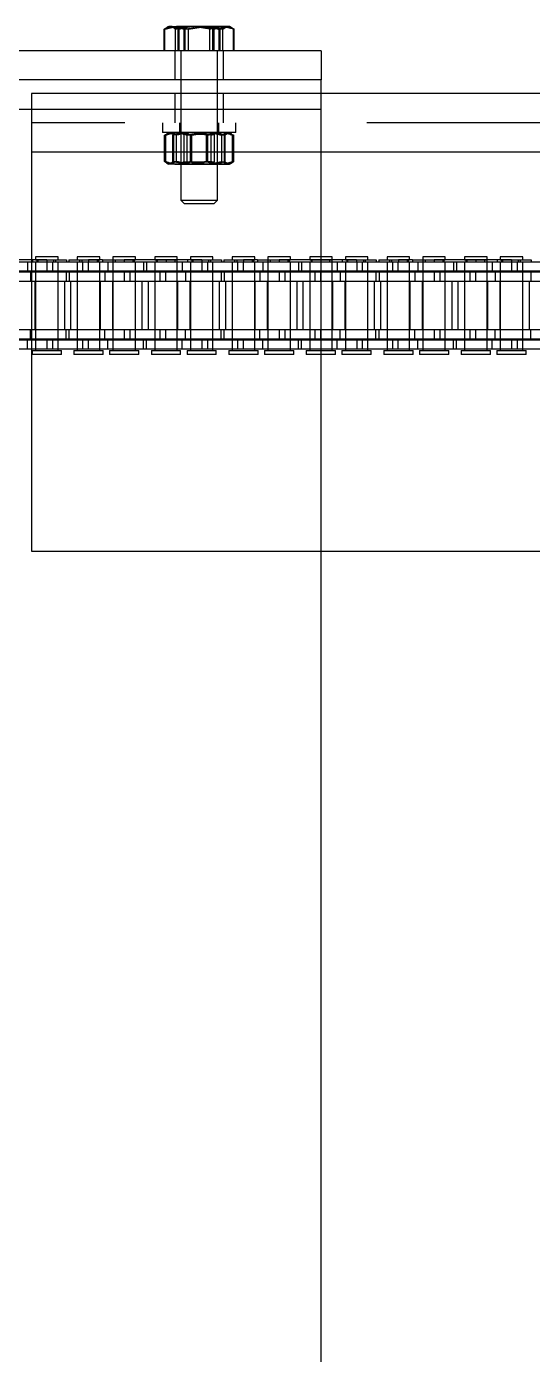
# Model space of a CAD drawing. Header units: metres. Extents: x 0 to 21025, y 0 to 14850.
# Drawn here: x 2879.8 to 2962.7, y 9129.4 to 9347.1 of the extents above; entities that cross this region are included whole.
import ezdxf

# ---------------------------------------------------------------- set-up
doc = ezdxf.new("R2010")
doc.units = ezdxf.units.M
doc.header["$LTSCALE"] = 25
doc.linetypes.add('HIDDEN2', pattern=[4.7625, 3.175, -1.5875])
doc.layers.add('SL4', color=4, linetype='Continuous')
doc.layers.add('ST1', color=7, linetype='HIDDEN2')

msp = doc.modelspace()

# ---------------------------------------------------------------- linework, layer by layer
at = {"layer": 'SL4'}
for p, q in [((2902.309, 9343.146), (2902.309, 9346.699)), ((2902.332, 9346.699), (2902.485, 9346.739)), ((2902.332, 9343.146), (2902.332, 9346.699)), ((2902.422, 9346.699), (2904.362, 9347.146)), ((2902.825, 9346.951), (2902.422, 9346.699)), ((2902.422, 9343.146), (2902.422, 9346.699)), ((2902.814, 9347.002), (2902.627, 9346.894)), ((2903.064, 9347.146), (2902.814, 9347.002)), ((2903.064, 9347.146), (2904.362, 9347.146)), ((2909.124, 9347.146), (2904.362, 9347.146)), ((2906.303, 9346.699), (2909.124, 9347.146)), ((2906.303, 9343.146), (2906.303, 9346.699)), ((2912.826, 9347.146), (2909.124, 9347.146)), ((2911.945, 9343.146), (2911.945, 9346.699)), ((2913.064, 9347.146), (2912.826, 9347.146)), ((2913.314, 9347.002), (2913.064, 9347.146)), ((2913.501, 9346.894), (2913.314, 9347.002)), ((2913.602, 9346.835), (2913.501, 9346.894)), ((2913.706, 9343.146), (2913.706, 9346.699)), ((2913.796, 9343.146), (2913.796, 9346.699)), ((2913.82, 9343.146), (2913.82, 9346.699)), ((2928.064, 9343.146), (2828.064, 9343.146)), ((2928.064, 9343.146), (2928.064, 9338.384)), ((2928.064, 9338.384), (2828.064, 9338.384)), ((2905.064, 9338.384), (2905.064, 9336.149)), ((2911.064, 9336.149), (2911.064, 9338.384)), ((2928.064, 9336.149), (2928.064, 9338.384)), ((4205.539, 9336.149), (2880.564, 9336.149)), ((2880.564, 9336.149), (2880.564, 9326.624)), ((2875.564, 9333.621), (2880.564, 9333.621)), ((2880.564, 9326.624), (4205.539, 9326.624)), ((2880.564, 9326.624), (2880.564, 9261.149)), ((2880.564, 9308.873), (2875.564, 9308.873)), ((2879.903, 9308.541), (2875.564, 9308.541)), ((2879.903, 9308.541), (2879.903, 9307.021)), ((2880.564, 9308.541), (2879.903, 9308.541)), ((2879.903, 9307.021), (2875.564, 9307.021)), ((2880.564, 9306.869), (2877.158, 9306.869)), ((2880.564, 9305.349), (2877.158, 9305.349)), ((2880.564, 9307.021), (2879.903, 9307.021)), ((2880.564, 9297.419), (2877.158, 9297.419)), ((2879.903, 9295.747), (2875.564, 9295.747)), ((2880.564, 9295.899), (2877.158, 9295.899)), ((2879.903, 9294.227), (2879.903, 9295.747)), ((2880.564, 9295.747), (2879.903, 9295.747)), ((2879.903, 9294.227), (2875.564, 9294.227)), ((2880.564, 9294.227), (2879.903, 9294.227)), ((2880.564, 9261.149), (4205.539, 9261.149)), ((2928.064, 9121.619), (2928.064, 9261.149))]:
    msp.add_line(p, q, dxfattribs=at)
for points, knots in [([(2904.362, 9347.146), (2904.408, 9347.146), (2905.064, 9347.139), (2905.706, 9346.911), (2906.303, 9346.699)], [0, 0, 0, 0, 0.0702006, 1, 1, 1, 1]), ([(2909.124, 9347.146), (2909.191, 9347.146), (2910.143, 9347.139), (2911.077, 9346.911), (2911.945, 9346.699)], [0, 0, 0, 0, 0.0702006, 1, 1, 1, 1]), ([(2911.945, 9346.699), (2912.168, 9346.882), (2912.459, 9347.12), (2912.757, 9347.141), (2912.826, 9347.146)], [0, 0, 0, 0, 0.7681507, 1, 1, 1, 1]), ([(2912.826, 9347.146), (2913.061, 9347.09), (2913.359, 9347.018), (2913.646, 9346.755), (2913.706, 9346.699)], [0, 0, 0, 0, 0.7889992, 1, 1, 1, 1])]:
    msp.add_open_spline(points, degree=3, knots=knots, dxfattribs=at)
at = {"layer": 'ST1'}
for p, q in [((2902.309, 9346.699), (2903.945, 9347.146)), ((2902.546, 9346.804), (2902.309, 9346.699)), ((2902.313, 9346.699), (2903.973, 9347.146)), ((2902.313, 9343.146), (2902.313, 9346.699)), ((2902.644, 9346.851), (2902.332, 9346.699)), ((2902.485, 9346.739), (2904.064, 9347.146)), ((2902.627, 9346.894), (2902.526, 9346.835)), ((2904.183, 9343.146), (2904.183, 9346.699)), ((2904.6, 9343.146), (2904.6, 9346.699)), ((2904.745, 9343.146), (2904.745, 9346.699)), ((2904.791, 9343.146), (2904.791, 9346.699)), ((2905.582, 9346.699), (2908.46, 9347.146)), ((2905.582, 9343.146), (2905.582, 9346.699)), ((2905.633, 9346.699), (2908.508, 9347.146)), ((2905.633, 9343.146), (2905.633, 9346.699)), ((2905.796, 9346.699), (2908.662, 9347.146)), ((2905.796, 9343.146), (2905.796, 9346.699)), ((2909.826, 9346.699), (2907.004, 9347.146)), ((2910.332, 9346.699), (2907.466, 9347.146)), ((2910.496, 9346.699), (2907.62, 9347.146)), ((2910.547, 9346.699), (2907.669, 9347.146)), ((2909.826, 9343.146), (2909.826, 9346.699)), ((2910.332, 9343.146), (2910.332, 9346.699)), ((2910.496, 9343.146), (2910.496, 9346.699)), ((2910.547, 9343.146), (2910.547, 9346.699)), ((2911.337, 9343.146), (2911.337, 9346.699)), ((2911.383, 9343.146), (2911.383, 9346.699)), ((2911.528, 9343.146), (2911.528, 9346.699)), ((2913.706, 9346.699), (2911.766, 9347.146)), ((2913.796, 9346.699), (2912.064, 9347.146)), ((2913.815, 9346.699), (2912.155, 9347.146)), ((2913.82, 9346.699), (2912.183, 9347.146)), ((2913.815, 9343.146), (2913.815, 9346.699)), ((2904.064, 9343.146), (2904.064, 9338.384)), ((2905.064, 9343.146), (2905.064, 9338.384)), ((2911.064, 9338.384), (2911.064, 9343.146)), ((2912.064, 9338.384), (2912.064, 9343.146)), ((2904.064, 9336.149), (2904.064, 9331.386)), ((2905.064, 9336.149), (2905.064, 9318.701)), ((2911.064, 9318.701), (2911.064, 9336.149)), ((2912.064, 9331.386), (2912.064, 9336.149)), ((2928.064, 9333.621), (2928.064, 9336.149)), ((2828.064, 9333.621), (2928.064, 9333.621)), ((2880.564, 9333.621), (2928.064, 9333.621)), ((2928.064, 9261.149), (2928.064, 9333.621)), ((4205.539, 9331.386), (2880.564, 9331.386)), ((2902.064, 9331.386), (2902.064, 9329.786)), ((2913.778, 9329.786), (2902.064, 9329.786)), ((2902.752, 9329.521), (2902.383, 9329.339)), ((2902.383, 9325.033), (2902.383, 9329.339)), ((2902.505, 9325.033), (2902.505, 9329.339)), ((2902.556, 9325.033), (2902.556, 9329.339)), ((2902.573, 9325.033), (2902.573, 9329.339)), ((2903.064, 9329.786), (2902.715, 9329.585)), ((2903.935, 9329.339), (2903.22, 9329.786)), ((2904.331, 9329.339), (2903.357, 9329.786)), ((2903.774, 9325.033), (2903.774, 9329.339)), ((2903.812, 9325.033), (2903.812, 9329.339)), ((2903.935, 9325.033), (2903.935, 9329.339)), ((2904.331, 9325.033), (2904.331, 9329.339)), ((2904.864, 9331.386), (2904.864, 9329.786)), ((2905.064, 9329.786), (2905.564, 9329.436)), ((2909.971, 9329.436), (2905.564, 9329.436)), ((2905.564, 9329.436), (2905.564, 9324.962)), ((2906.117, 9329.339), (2908.957, 9329.786)), ((2906.117, 9325.033), (2906.117, 9329.339)), ((2909.266, 9329.339), (2906.52, 9329.786)), ((2909.321, 9329.339), (2906.566, 9329.786)), ((2906.633, 9329.339), (2909.413, 9329.786)), ((2906.633, 9325.033), (2906.633, 9329.339)), ((2909.495, 9329.339), (2906.715, 9329.786)), ((2906.808, 9329.339), (2909.562, 9329.786)), ((2906.808, 9325.033), (2906.808, 9329.339)), ((2906.863, 9329.339), (2909.608, 9329.786)), ((2906.863, 9325.033), (2906.863, 9329.339)), ((2910.012, 9329.339), (2907.171, 9329.786)), ((2909.266, 9325.033), (2909.266, 9329.339)), ((2909.321, 9325.033), (2909.321, 9329.339)), ((2909.495, 9325.033), (2909.495, 9329.339)), ((2909.971, 9329.436), (2910.564, 9329.436)), ((2910.012, 9325.033), (2910.012, 9329.339)), ((2910.564, 9324.962), (2910.564, 9329.436)), ((2911.264, 9329.786), (2911.264, 9331.386)), ((2911.797, 9329.339), (2912.771, 9329.786)), ((2911.797, 9325.033), (2911.797, 9329.339)), ((2912.193, 9329.339), (2912.908, 9329.786)), ((2912.193, 9325.033), (2912.193, 9329.339)), ((2912.316, 9325.033), (2912.316, 9329.339)), ((2912.354, 9325.033), (2912.354, 9329.339)), ((2913.413, 9329.585), (2913.064, 9329.786)), ((2913.376, 9329.521), (2913.745, 9329.339)), ((2913.555, 9325.033), (2913.555, 9329.339)), ((2913.573, 9325.033), (2913.573, 9329.339)), ((2913.624, 9325.033), (2913.624, 9329.339)), ((2913.745, 9325.033), (2913.745, 9329.339)), ((2914.064, 9329.786), (2913.778, 9329.786)), ((2914.064, 9329.786), (2914.064, 9331.386)), ((2880.564, 9326.624), (4205.539, 9326.624)), ((2903.935, 9325.033), (2903.22, 9324.586)), ((2904.331, 9325.033), (2903.357, 9324.586)), ((2905.564, 9324.962), (2905.064, 9324.611)), ((2905.564, 9324.962), (2910.564, 9324.962)), ((2906.117, 9325.033), (2908.957, 9324.586)), ((2909.266, 9325.033), (2906.52, 9324.586)), ((2909.321, 9325.033), (2906.566, 9324.586)), ((2906.633, 9325.033), (2909.413, 9324.586)), ((2909.495, 9325.033), (2906.715, 9324.586)), ((2906.808, 9325.033), (2909.562, 9324.586)), ((2906.863, 9325.033), (2909.608, 9324.586)), ((2910.012, 9325.033), (2907.171, 9324.586)), ((2911.797, 9325.033), (2912.771, 9324.586)), ((2912.193, 9325.033), (2912.908, 9324.586)), ((2902.715, 9324.788), (2903.064, 9324.586)), ((2903.357, 9324.586), (2903.064, 9324.586)), ((2907.171, 9324.586), (2903.357, 9324.586)), ((2905.064, 9324.611), (2910.353, 9324.611)), ((2905.064, 9324.611), (2905.064, 9324.586)), ((2911.878, 9324.586), (2907.171, 9324.586)), ((2910.353, 9324.611), (2911.064, 9324.611)), ((2911.064, 9324.586), (2911.064, 9324.611)), ((2911.878, 9324.586), (2913.064, 9324.586)), ((2913.064, 9324.586), (2913.413, 9324.788)), ((2905.064, 9318.701), (2911.064, 9318.701)), ((2905.064, 9318.701), (2905.619, 9318.146)), ((2910.51, 9318.146), (2911.064, 9318.701)), ((2905.619, 9318.146), (2910.51, 9318.146)), ((2879.903, 9308.541), (2879.903, 9307.021)), ((2883.078, 9308.873), (2880.564, 9308.873)), ((2888.998, 9308.541), (2880.564, 9308.541)), ((2880.782, 9308.541), (2880.782, 9308.873)), ((2884.923, 9309.384), (2881.233, 9309.384)), ((2881.233, 9309.384), (2881.233, 9308.91)), ((2881.233, 9308.91), (2884.923, 9308.91)), ((2881.233, 9308.541), (2881.233, 9307.021)), ((2881.233, 9308.541), (2881.233, 9294.042)), ((2881.459, 9308.873), (2881.459, 9308.541)), ((2881.602, 9308.91), (2881.602, 9308.541)), ((2883.078, 9308.873), (2883.078, 9308.541)), ((2883.078, 9308.873), (2886.309, 9308.873)), ((2883.15, 9307.021), (2883.15, 9308.541)), ((2884.01, 9308.541), (2884.01, 9307.021)), ((2884.185, 9308.873), (2884.185, 9308.541)), ((2884.554, 9308.541), (2884.554, 9308.91)), ((2884.923, 9308.91), (2884.923, 9309.384)), ((2884.923, 9307.021), (2884.923, 9308.541)), ((2884.923, 9294.042), (2884.923, 9308.541)), ((2886.309, 9308.873), (2886.309, 9308.541)), ((2886.7, 9308.873), (2886.7, 9308.541)), ((2886.7, 9308.873), (2889.93, 9308.873)), ((2891.775, 9309.384), (2888.085, 9309.384)), ((2888.085, 9309.384), (2888.085, 9308.91)), ((2888.085, 9308.91), (2891.775, 9308.91)), ((2888.085, 9308.541), (2888.085, 9307.021)), ((2888.085, 9308.541), (2888.085, 9294.042)), ((2888.454, 9308.91), (2888.454, 9308.541)), ((2888.823, 9308.873), (2888.823, 9308.541)), ((2889.858, 9308.541), (2888.998, 9308.541)), ((2888.998, 9307.021), (2888.998, 9308.541)), ((2898.953, 9308.541), (2889.858, 9308.541)), ((2889.858, 9308.541), (2889.858, 9307.021)), ((2889.93, 9308.873), (2889.93, 9308.541)), ((2892.226, 9308.873), (2889.93, 9308.873)), ((2891.406, 9308.541), (2891.406, 9308.91)), ((2891.549, 9308.873), (2891.549, 9308.541)), ((2891.775, 9308.91), (2891.775, 9309.384)), ((2891.775, 9307.021), (2891.775, 9308.541)), ((2891.775, 9294.042), (2891.775, 9308.541)), ((2892.226, 9308.873), (2895.778, 9308.873)), ((2892.226, 9308.873), (2892.226, 9308.541)), ((2893.105, 9308.541), (2893.105, 9307.021)), ((2897.623, 9309.384), (2893.933, 9309.384)), ((2893.933, 9309.384), (2893.933, 9308.91)), ((2893.933, 9308.91), (2897.623, 9308.91)), ((2893.933, 9308.873), (2893.933, 9307.021)), ((2893.933, 9308.541), (2893.933, 9294.042)), ((2894.302, 9308.91), (2894.302, 9308.541)), ((2895.778, 9308.873), (2895.778, 9308.541)), ((2908.478, 9308.873), (2895.778, 9308.873)), ((2897.254, 9308.541), (2897.254, 9308.91)), ((2897.397, 9308.873), (2897.397, 9308.541)), ((2897.623, 9308.91), (2897.623, 9309.384)), ((2897.623, 9307.021), (2897.623, 9308.541)), ((2897.623, 9294.042), (2897.623, 9308.541)), ((2898.953, 9308.541), (2898.953, 9307.021)), ((2905.303, 9308.541), (2898.953, 9308.541)), ((2899.455, 9308.541), (2899.455, 9307.021)), ((2904.475, 9309.384), (2900.785, 9309.384)), ((2900.785, 9309.384), (2900.785, 9308.91)), ((2900.785, 9308.91), (2904.475, 9308.91)), ((2900.785, 9308.541), (2900.785, 9307.021)), ((2900.785, 9308.541), (2900.785, 9294.042)), ((2901.011, 9308.873), (2901.011, 9308.541)), ((2901.154, 9308.91), (2901.154, 9308.541)), ((2902.63, 9308.873), (2902.63, 9308.541)), ((2904.106, 9308.541), (2904.106, 9308.91)), ((2904.475, 9308.91), (2904.475, 9309.384)), ((2904.475, 9307.021), (2904.475, 9308.873)), ((2904.475, 9294.042), (2904.475, 9308.541)), ((2905.303, 9308.541), (2905.303, 9307.021)), ((2914.398, 9308.541), (2905.303, 9308.541)), ((2906.182, 9308.541), (2906.182, 9308.873)), ((2910.323, 9309.384), (2906.633, 9309.384)), ((2906.633, 9309.384), (2906.633, 9308.91)), ((2906.633, 9308.91), (2910.323, 9308.91)), ((2906.633, 9308.541), (2906.633, 9307.021)), ((2906.633, 9308.541), (2906.633, 9294.042)), ((2906.859, 9308.873), (2906.859, 9308.541)), ((2907.002, 9308.91), (2907.002, 9308.541)), ((2908.478, 9308.873), (2908.478, 9308.541)), ((2908.478, 9308.873), (2911.709, 9308.873)), ((2908.55, 9307.021), (2908.55, 9308.541)), ((2909.41, 9308.541), (2909.41, 9307.021)), ((2909.585, 9308.873), (2909.585, 9308.541)), ((2909.954, 9308.541), (2909.954, 9308.91)), ((2910.323, 9308.91), (2910.323, 9309.384)), ((2910.323, 9307.021), (2910.323, 9308.541)), ((2910.323, 9294.042), (2910.323, 9308.541)), ((2911.709, 9308.873), (2911.709, 9308.541)), ((2912.1, 9308.873), (2912.1, 9308.541)), ((2912.1, 9308.873), (2915.33, 9308.873)), ((2917.175, 9309.384), (2913.485, 9309.384)), ((2913.485, 9309.384), (2913.485, 9308.91)), ((2913.485, 9308.91), (2917.175, 9308.91)), ((2913.485, 9308.541), (2913.485, 9307.021)), ((2913.485, 9308.541), (2913.485, 9294.042)), ((2913.854, 9308.91), (2913.854, 9308.541)), ((2914.223, 9308.873), (2914.223, 9308.541)), ((2915.258, 9308.541), (2914.398, 9308.541)), ((2914.398, 9307.021), (2914.398, 9308.541)), ((2924.353, 9308.541), (2915.258, 9308.541)), ((2915.258, 9308.541), (2915.258, 9307.021)), ((2915.33, 9308.873), (2915.33, 9308.541)), ((2917.626, 9308.873), (2915.33, 9308.873)), ((2916.806, 9308.541), (2916.806, 9308.91)), ((2916.949, 9308.873), (2916.949, 9308.541)), ((2917.175, 9308.91), (2917.175, 9309.384)), ((2917.175, 9307.021), (2917.175, 9308.541)), ((2917.175, 9294.042), (2917.175, 9308.541)), ((2917.626, 9308.873), (2921.178, 9308.873)), ((2917.626, 9308.873), (2917.626, 9308.541)), ((2918.505, 9308.541), (2918.505, 9307.021)), ((2923.023, 9309.384), (2919.333, 9309.384)), ((2919.333, 9309.384), (2919.333, 9308.91)), ((2919.333, 9308.91), (2923.023, 9308.91)), ((2919.333, 9308.873), (2919.333, 9307.021)), ((2919.333, 9308.541), (2919.333, 9294.042)), ((2919.702, 9308.91), (2919.702, 9308.541)), ((2921.178, 9308.873), (2921.178, 9308.541)), ((2933.878, 9308.873), (2921.178, 9308.873)), ((2922.654, 9308.541), (2922.654, 9308.91)), ((2922.797, 9308.873), (2922.797, 9308.541)), ((2923.023, 9308.91), (2923.023, 9309.384)), ((2923.023, 9307.021), (2923.023, 9308.541)), ((2923.023, 9294.042), (2923.023, 9308.541)), ((2924.353, 9308.541), (2924.353, 9307.021)), ((2930.703, 9308.541), (2924.353, 9308.541)), ((2924.855, 9308.541), (2924.855, 9307.021)), ((2929.875, 9309.384), (2926.185, 9309.384)), ((2926.185, 9309.384), (2926.185, 9308.91)), ((2926.185, 9308.91), (2929.875, 9308.91)), ((2926.185, 9308.541), (2926.185, 9307.021)), ((2926.185, 9308.541), (2926.185, 9294.042)), ((2926.411, 9308.873), (2926.411, 9308.541)), ((2926.554, 9308.91), (2926.554, 9308.541)), ((2928.03, 9308.873), (2928.03, 9308.541)), ((2929.506, 9308.541), (2929.506, 9308.91)), ((2929.875, 9308.91), (2929.875, 9309.384)), ((2929.875, 9307.021), (2929.875, 9308.873)), ((2929.875, 9294.042), (2929.875, 9308.541)), ((2930.703, 9308.541), (2930.703, 9307.021)), ((2939.798, 9308.541), (2930.703, 9308.541)), ((2931.582, 9308.541), (2931.582, 9308.873)), ((2935.723, 9309.384), (2932.033, 9309.384)), ((2932.033, 9309.384), (2932.033, 9308.91)), ((2932.033, 9308.91), (2935.723, 9308.91)), ((2932.033, 9308.541), (2932.033, 9307.021)), ((2932.033, 9308.541), (2932.033, 9294.042)), ((2932.259, 9308.873), (2932.259, 9308.541)), ((2932.402, 9308.91), (2932.402, 9308.541)), ((2933.878, 9308.873), (2933.878, 9308.541)), ((2933.878, 9308.873), (2937.109, 9308.873)), ((2933.95, 9307.021), (2933.95, 9308.541)), ((2934.81, 9308.541), (2934.81, 9307.021)), ((2934.985, 9308.873), (2934.985, 9308.541)), ((2935.354, 9308.541), (2935.354, 9308.91)), ((2935.723, 9308.91), (2935.723, 9309.384)), ((2935.723, 9307.021), (2935.723, 9308.541)), ((2935.723, 9294.042), (2935.723, 9308.541)), ((2937.109, 9308.873), (2937.109, 9308.541)), ((2937.5, 9308.873), (2937.5, 9308.541)), ((2937.5, 9308.873), (2940.73, 9308.873)), ((2942.575, 9309.384), (2938.885, 9309.384)), ((2938.885, 9309.384), (2938.885, 9308.91)), ((2938.885, 9308.91), (2942.575, 9308.91)), ((2938.885, 9308.541), (2938.885, 9307.021)), ((2938.885, 9308.541), (2938.885, 9294.042)), ((2939.254, 9308.91), (2939.254, 9308.541)), ((2939.623, 9308.873), (2939.623, 9308.541)), ((2940.658, 9308.541), (2939.798, 9308.541)), ((2939.798, 9307.021), (2939.798, 9308.541)), ((2949.753, 9308.541), (2940.658, 9308.541)), ((2940.658, 9308.541), (2940.658, 9307.021)), ((2940.73, 9308.873), (2940.73, 9308.541)), ((2943.026, 9308.873), (2940.73, 9308.873)), ((2942.206, 9308.541), (2942.206, 9308.91)), ((2942.349, 9308.873), (2942.349, 9308.541)), ((2942.575, 9308.91), (2942.575, 9309.384)), ((2942.575, 9307.021), (2942.575, 9308.541)), ((2942.575, 9294.042), (2942.575, 9308.541)), ((2943.026, 9308.873), (2946.578, 9308.873)), ((2943.026, 9308.873), (2943.026, 9308.541)), ((2943.905, 9308.541), (2943.905, 9307.021)), ((2948.423, 9309.384), (2944.733, 9309.384)), ((2944.733, 9309.384), (2944.733, 9308.91)), ((2944.733, 9308.91), (2948.423, 9308.91)), ((2944.733, 9308.873), (2944.733, 9307.021)), ((2944.733, 9308.541), (2944.733, 9294.042)), ((2945.102, 9308.91), (2945.102, 9308.541)), ((2946.578, 9308.873), (2946.578, 9308.541)), ((2959.278, 9308.873), (2946.578, 9308.873)), ((2948.054, 9308.541), (2948.054, 9308.91)), ((2948.197, 9308.873), (2948.197, 9308.541)), ((2948.423, 9308.91), (2948.423, 9309.384)), ((2948.423, 9307.021), (2948.423, 9308.541)), ((2948.423, 9294.042), (2948.423, 9308.541)), ((2949.753, 9308.541), (2949.753, 9307.021)), ((2956.103, 9308.541), (2949.753, 9308.541)), ((2950.255, 9308.541), (2950.255, 9307.021)), ((2955.275, 9309.384), (2951.585, 9309.384)), ((2951.585, 9309.384), (2951.585, 9308.91)), ((2951.585, 9308.91), (2955.275, 9308.91)), ((2951.585, 9308.541), (2951.585, 9307.021)), ((2951.585, 9308.541), (2951.585, 9294.042)), ((2951.811, 9308.873), (2951.811, 9308.541)), ((2951.954, 9308.91), (2951.954, 9308.541)), ((2953.43, 9308.873), (2953.43, 9308.541)), ((2954.906, 9308.541), (2954.906, 9308.91)), ((2955.275, 9308.91), (2955.275, 9309.384)), ((2955.275, 9307.021), (2955.275, 9308.873)), ((2955.275, 9294.042), (2955.275, 9308.541)), ((2956.103, 9308.541), (2956.103, 9307.021)), ((2965.198, 9308.541), (2956.103, 9308.541)), ((2956.982, 9308.541), (2956.982, 9308.873)), ((2961.123, 9309.384), (2957.433, 9309.384)), ((2957.433, 9309.384), (2957.433, 9308.91)), ((2957.433, 9308.91), (2961.123, 9308.91)), ((2957.433, 9308.541), (2957.433, 9307.021)), ((2957.433, 9308.541), (2957.433, 9294.042)), ((2957.659, 9308.873), (2957.659, 9308.541)), ((2957.802, 9308.91), (2957.802, 9308.541)), ((2959.278, 9308.873), (2959.278, 9308.541)), ((2959.278, 9308.873), (2962.509, 9308.873)), ((2959.35, 9307.021), (2959.35, 9308.541)), ((2960.21, 9308.541), (2960.21, 9307.021)), ((2960.385, 9308.873), (2960.385, 9308.541)), ((2960.754, 9308.541), (2960.754, 9308.91)), ((2961.123, 9308.91), (2961.123, 9309.384)), ((2961.123, 9307.021), (2961.123, 9308.541)), ((2961.123, 9294.042), (2961.123, 9308.541)), ((2962.509, 9308.873), (2962.509, 9308.541)), ((2880.405, 9306.869), (2880.405, 9305.349)), ((2888.998, 9307.021), (2880.564, 9307.021)), ((2886.253, 9306.869), (2880.564, 9306.869)), ((2886.253, 9305.349), (2880.564, 9305.349)), ((2881.19, 9297.419), (2881.19, 9305.349)), ((2881.233, 9306.869), (2881.233, 9305.349)), ((2881.233, 9305.349), (2881.233, 9297.419)), ((2884.923, 9305.349), (2884.923, 9306.869)), ((2884.923, 9297.419), (2884.923, 9305.349)), ((2885.97, 9305.349), (2885.97, 9297.419)), ((2886.253, 9306.869), (2886.253, 9305.349)), ((2892.603, 9306.869), (2886.253, 9306.869)), ((2892.603, 9305.349), (2886.253, 9305.349)), ((2886.755, 9306.869), (2886.755, 9305.349)), ((2887.038, 9297.419), (2887.038, 9305.349)), ((2888.085, 9306.869), (2888.085, 9305.349)), ((2888.085, 9305.349), (2888.085, 9297.419)), ((2889.858, 9307.021), (2888.998, 9307.021)), ((2898.953, 9307.021), (2889.858, 9307.021)), ((2891.775, 9305.349), (2891.775, 9306.869)), ((2891.775, 9297.419), (2891.775, 9305.349)), ((2891.818, 9305.349), (2891.818, 9297.419)), ((2892.603, 9306.869), (2892.603, 9305.349)), ((2901.698, 9306.869), (2892.603, 9306.869)), ((2901.698, 9305.349), (2892.603, 9305.349)), ((2893.89, 9297.419), (2893.89, 9305.349)), ((2893.933, 9306.869), (2893.933, 9305.349)), ((2893.933, 9305.349), (2893.933, 9297.419)), ((2895.85, 9305.349), (2895.85, 9306.869)), ((2896.71, 9306.869), (2896.71, 9305.349)), ((2897.623, 9305.349), (2897.623, 9306.869)), ((2897.623, 9297.419), (2897.623, 9305.349)), ((2898.67, 9305.349), (2898.67, 9297.419)), ((2905.303, 9307.021), (2898.953, 9307.021)), ((2899.738, 9297.419), (2899.738, 9305.349)), ((2900.785, 9306.869), (2900.785, 9305.349)), ((2900.785, 9305.349), (2900.785, 9297.419)), ((2902.558, 9306.869), (2901.698, 9306.869)), ((2901.698, 9305.349), (2901.698, 9306.869)), ((2902.558, 9305.349), (2901.698, 9305.349)), ((2911.653, 9306.869), (2902.558, 9306.869)), ((2902.558, 9306.869), (2902.558, 9305.349)), ((2911.653, 9305.349), (2902.558, 9305.349)), ((2904.475, 9305.349), (2904.475, 9306.869)), ((2904.475, 9297.419), (2904.475, 9305.349)), ((2904.518, 9305.349), (2904.518, 9297.419)), ((2914.398, 9307.021), (2905.303, 9307.021)), ((2905.805, 9306.869), (2905.805, 9305.349)), ((2906.59, 9297.419), (2906.59, 9305.349)), ((2906.633, 9306.869), (2906.633, 9305.349)), ((2906.633, 9305.349), (2906.633, 9297.419)), ((2910.323, 9305.349), (2910.323, 9306.869)), ((2910.323, 9297.419), (2910.323, 9305.349)), ((2911.37, 9305.349), (2911.37, 9297.419)), ((2911.653, 9306.869), (2911.653, 9305.349)), ((2918.003, 9306.869), (2911.653, 9306.869)), ((2918.003, 9305.349), (2911.653, 9305.349)), ((2912.155, 9306.869), (2912.155, 9305.349)), ((2912.438, 9297.419), (2912.438, 9305.349)), ((2913.485, 9306.869), (2913.485, 9305.349)), ((2913.485, 9305.349), (2913.485, 9297.419)), ((2915.258, 9307.021), (2914.398, 9307.021)), ((2924.353, 9307.021), (2915.258, 9307.021)), ((2917.175, 9305.349), (2917.175, 9306.869)), ((2917.175, 9297.419), (2917.175, 9305.349)), ((2917.218, 9305.349), (2917.218, 9297.419)), ((2918.003, 9306.869), (2918.003, 9305.349)), ((2927.098, 9306.869), (2918.003, 9306.869)), ((2927.098, 9305.349), (2918.003, 9305.349)), ((2919.29, 9297.419), (2919.29, 9305.349)), ((2919.333, 9306.869), (2919.333, 9305.349)), ((2919.333, 9305.349), (2919.333, 9297.419)), ((2921.25, 9305.349), (2921.25, 9306.869)), ((2922.11, 9306.869), (2922.11, 9305.349)), ((2923.023, 9305.349), (2923.023, 9306.869)), ((2923.023, 9297.419), (2923.023, 9305.349)), ((2924.07, 9305.349), (2924.07, 9297.419)), ((2930.703, 9307.021), (2924.353, 9307.021)), ((2925.138, 9297.419), (2925.138, 9305.349)), ((2926.185, 9306.869), (2926.185, 9305.349)), ((2926.185, 9305.349), (2926.185, 9297.419)), ((2927.958, 9306.869), (2927.098, 9306.869)), ((2927.098, 9305.349), (2927.098, 9306.869)), ((2927.958, 9305.349), (2927.098, 9305.349)), ((2937.053, 9306.869), (2927.958, 9306.869)), ((2927.958, 9306.869), (2927.958, 9305.349)), ((2937.053, 9305.349), (2927.958, 9305.349)), ((2929.875, 9305.349), (2929.875, 9306.869)), ((2929.875, 9297.419), (2929.875, 9305.349)), ((2929.918, 9305.349), (2929.918, 9297.419)), ((2939.798, 9307.021), (2930.703, 9307.021)), ((2931.205, 9306.869), (2931.205, 9305.349)), ((2931.99, 9297.419), (2931.99, 9305.349)), ((2932.033, 9306.869), (2932.033, 9305.349)), ((2932.033, 9305.349), (2932.033, 9297.419)), ((2935.723, 9305.349), (2935.723, 9306.869)), ((2935.723, 9297.419), (2935.723, 9305.349)), ((2936.77, 9305.349), (2936.77, 9297.419)), ((2937.053, 9306.869), (2937.053, 9305.349)), ((2943.403, 9306.869), (2937.053, 9306.869)), ((2943.403, 9305.349), (2937.053, 9305.349)), ((2937.555, 9306.869), (2937.555, 9305.349)), ((2937.838, 9297.419), (2937.838, 9305.349)), ((2938.885, 9306.869), (2938.885, 9305.349)), ((2938.885, 9305.349), (2938.885, 9297.419)), ((2940.658, 9307.021), (2939.798, 9307.021)), ((2949.753, 9307.021), (2940.658, 9307.021)), ((2942.575, 9305.349), (2942.575, 9306.869)), ((2942.575, 9297.419), (2942.575, 9305.349)), ((2942.618, 9305.349), (2942.618, 9297.419)), ((2943.403, 9306.869), (2943.403, 9305.349)), ((2952.498, 9306.869), (2943.403, 9306.869)), ((2952.498, 9305.349), (2943.403, 9305.349)), ((2944.69, 9297.419), (2944.69, 9305.349)), ((2944.733, 9306.869), (2944.733, 9305.349)), ((2944.733, 9305.349), (2944.733, 9297.419)), ((2946.65, 9305.349), (2946.65, 9306.869)), ((2947.51, 9306.869), (2947.51, 9305.349)), ((2948.423, 9305.349), (2948.423, 9306.869)), ((2948.423, 9297.419), (2948.423, 9305.349)), ((2949.47, 9305.349), (2949.47, 9297.419)), ((2956.103, 9307.021), (2949.753, 9307.021)), ((2950.538, 9297.419), (2950.538, 9305.349)), ((2951.585, 9306.869), (2951.585, 9305.349)), ((2951.585, 9305.349), (2951.585, 9297.419)), ((2953.358, 9306.869), (2952.498, 9306.869)), ((2952.498, 9305.349), (2952.498, 9306.869)), ((2953.358, 9305.349), (2952.498, 9305.349)), ((2962.453, 9306.869), (2953.358, 9306.869)), ((2953.358, 9306.869), (2953.358, 9305.349)), ((2962.453, 9305.349), (2953.358, 9305.349)), ((2955.275, 9305.349), (2955.275, 9306.869)), ((2955.275, 9297.419), (2955.275, 9305.349)), ((2955.318, 9305.349), (2955.318, 9297.419)), ((2965.198, 9307.021), (2956.103, 9307.021)), ((2956.605, 9306.869), (2956.605, 9305.349)), ((2957.39, 9297.419), (2957.39, 9305.349)), ((2957.433, 9306.869), (2957.433, 9305.349)), ((2957.433, 9305.349), (2957.433, 9297.419)), ((2961.123, 9305.349), (2961.123, 9306.869)), ((2961.123, 9297.419), (2961.123, 9305.349)), ((2962.17, 9305.349), (2962.17, 9297.419)), ((2962.453, 9306.869), (2962.453, 9305.349)), ((2968.803, 9306.869), (2962.453, 9306.869)), ((2968.803, 9305.349), (2962.453, 9305.349)), ((2880.405, 9295.899), (2880.405, 9297.419)), ((2886.253, 9297.419), (2880.564, 9297.419)), ((2881.233, 9297.419), (2881.233, 9295.899)), ((2884.923, 9295.899), (2884.923, 9297.419)), ((2886.253, 9295.899), (2886.253, 9297.419)), ((2892.603, 9297.419), (2886.253, 9297.419)), ((2886.755, 9295.899), (2886.755, 9297.419)), ((2888.085, 9297.419), (2888.085, 9295.899)), ((2891.775, 9295.899), (2891.775, 9297.419)), ((2892.603, 9295.899), (2892.603, 9297.419)), ((2901.698, 9297.419), (2892.603, 9297.419)), ((2893.933, 9297.419), (2893.933, 9295.899)), ((2895.85, 9295.899), (2895.85, 9297.419)), ((2896.71, 9297.419), (2896.71, 9295.899)), ((2897.623, 9295.899), (2897.623, 9297.419)), ((2900.785, 9297.419), (2900.785, 9295.899)), ((2902.558, 9297.419), (2901.698, 9297.419)), ((2901.698, 9295.899), (2901.698, 9297.419)), ((2911.653, 9297.419), (2902.558, 9297.419)), ((2902.558, 9297.419), (2902.558, 9295.899)), ((2904.475, 9295.899), (2904.475, 9297.419)), ((2905.805, 9295.899), (2905.805, 9297.419)), ((2906.633, 9297.419), (2906.633, 9295.899)), ((2910.323, 9295.899), (2910.323, 9297.419)), ((2911.653, 9295.899), (2911.653, 9297.419)), ((2918.003, 9297.419), (2911.653, 9297.419)), ((2912.155, 9295.899), (2912.155, 9297.419)), ((2913.485, 9297.419), (2913.485, 9295.899)), ((2917.175, 9295.899), (2917.175, 9297.419)), ((2918.003, 9295.899), (2918.003, 9297.419)), ((2927.098, 9297.419), (2918.003, 9297.419)), ((2919.333, 9297.419), (2919.333, 9295.899)), ((2921.25, 9295.899), (2921.25, 9297.419)), ((2922.11, 9297.419), (2922.11, 9295.899)), ((2923.023, 9295.899), (2923.023, 9297.419)), ((2926.185, 9297.419), (2926.185, 9295.899)), ((2927.958, 9297.419), (2927.098, 9297.419)), ((2927.098, 9295.899), (2927.098, 9297.419)), ((2937.053, 9297.419), (2927.958, 9297.419)), ((2927.958, 9297.419), (2927.958, 9295.899)), ((2929.875, 9295.899), (2929.875, 9297.419)), ((2931.205, 9295.899), (2931.205, 9297.419)), ((2932.033, 9297.419), (2932.033, 9295.899)), ((2935.723, 9295.899), (2935.723, 9297.419)), ((2937.053, 9295.899), (2937.053, 9297.419)), ((2943.403, 9297.419), (2937.053, 9297.419)), ((2937.555, 9295.899), (2937.555, 9297.419)), ((2938.885, 9297.419), (2938.885, 9295.899)), ((2942.575, 9295.899), (2942.575, 9297.419)), ((2943.403, 9295.899), (2943.403, 9297.419)), ((2952.498, 9297.419), (2943.403, 9297.419)), ((2944.733, 9297.419), (2944.733, 9295.899)), ((2946.65, 9295.899), (2946.65, 9297.419)), ((2947.51, 9297.419), (2947.51, 9295.899)), ((2948.423, 9295.899), (2948.423, 9297.419)), ((2951.585, 9297.419), (2951.585, 9295.899)), ((2953.358, 9297.419), (2952.498, 9297.419)), ((2952.498, 9295.899), (2952.498, 9297.419)), ((2962.453, 9297.419), (2953.358, 9297.419)), ((2953.358, 9297.419), (2953.358, 9295.899)), ((2955.275, 9295.899), (2955.275, 9297.419)), ((2956.605, 9295.899), (2956.605, 9297.419)), ((2957.433, 9297.419), (2957.433, 9295.899)), ((2961.123, 9295.899), (2961.123, 9297.419)), ((2962.453, 9295.899), (2962.453, 9297.419)), ((2968.803, 9297.419), (2962.453, 9297.419)), ((2879.903, 9294.227), (2879.903, 9295.747)), ((2886.253, 9295.899), (2880.564, 9295.899)), ((2888.998, 9295.747), (2880.564, 9295.747)), ((2881.233, 9295.747), (2881.233, 9294.227)), ((2883.15, 9294.227), (2883.15, 9295.747)), ((2884.01, 9295.747), (2884.01, 9294.227)), ((2884.923, 9294.227), (2884.923, 9295.747)), ((2892.603, 9295.899), (2886.253, 9295.899)), ((2888.085, 9295.747), (2888.085, 9294.227)), ((2889.858, 9295.747), (2888.998, 9295.747)), ((2888.998, 9294.227), (2888.998, 9295.747)), ((2898.953, 9295.747), (2889.858, 9295.747)), ((2889.858, 9295.747), (2889.858, 9294.227)), ((2891.775, 9294.227), (2891.775, 9295.747)), ((2901.698, 9295.899), (2892.603, 9295.899)), ((2893.105, 9294.227), (2893.105, 9295.747)), ((2893.933, 9295.747), (2893.933, 9294.227)), ((2897.623, 9294.227), (2897.623, 9295.747)), ((2898.953, 9294.227), (2898.953, 9295.747)), ((2905.303, 9295.747), (2898.953, 9295.747)), ((2899.455, 9294.227), (2899.455, 9295.747)), ((2900.785, 9295.747), (2900.785, 9294.227)), ((2902.558, 9295.899), (2901.698, 9295.899)), ((2911.653, 9295.899), (2902.558, 9295.899)), ((2904.475, 9294.227), (2904.475, 9295.747)), ((2905.303, 9294.227), (2905.303, 9295.747)), ((2914.398, 9295.747), (2905.303, 9295.747)), ((2906.633, 9295.747), (2906.633, 9294.227)), ((2908.55, 9294.227), (2908.55, 9295.747)), ((2909.41, 9295.747), (2909.41, 9294.227)), ((2910.323, 9294.227), (2910.323, 9295.747)), ((2918.003, 9295.899), (2911.653, 9295.899)), ((2913.485, 9295.747), (2913.485, 9294.227)), ((2915.258, 9295.747), (2914.398, 9295.747)), ((2914.398, 9294.227), (2914.398, 9295.747)), ((2924.353, 9295.747), (2915.258, 9295.747)), ((2915.258, 9295.747), (2915.258, 9294.227)), ((2917.175, 9294.227), (2917.175, 9295.747)), ((2927.098, 9295.899), (2918.003, 9295.899)), ((2918.505, 9294.227), (2918.505, 9295.747)), ((2919.333, 9295.747), (2919.333, 9294.227)), ((2923.023, 9294.227), (2923.023, 9295.747)), ((2924.353, 9294.227), (2924.353, 9295.747)), ((2930.703, 9295.747), (2924.353, 9295.747)), ((2924.855, 9294.227), (2924.855, 9295.747)), ((2926.185, 9295.747), (2926.185, 9294.227)), ((2927.958, 9295.899), (2927.098, 9295.899)), ((2937.053, 9295.899), (2927.958, 9295.899)), ((2929.875, 9294.227), (2929.875, 9295.747)), ((2930.703, 9294.227), (2930.703, 9295.747)), ((2939.798, 9295.747), (2930.703, 9295.747)), ((2932.033, 9295.747), (2932.033, 9294.227)), ((2933.95, 9294.227), (2933.95, 9295.747)), ((2934.81, 9295.747), (2934.81, 9294.227)), ((2935.723, 9294.227), (2935.723, 9295.747)), ((2943.403, 9295.899), (2937.053, 9295.899)), ((2938.885, 9295.747), (2938.885, 9294.227)), ((2940.658, 9295.747), (2939.798, 9295.747)), ((2939.798, 9294.227), (2939.798, 9295.747)), ((2949.753, 9295.747), (2940.658, 9295.747)), ((2940.658, 9295.747), (2940.658, 9294.227)), ((2942.575, 9294.227), (2942.575, 9295.747)), ((2952.498, 9295.899), (2943.403, 9295.899)), ((2943.905, 9294.227), (2943.905, 9295.747)), ((2944.733, 9295.747), (2944.733, 9294.227)), ((2948.423, 9294.227), (2948.423, 9295.747)), ((2949.753, 9294.227), (2949.753, 9295.747)), ((2956.103, 9295.747), (2949.753, 9295.747)), ((2950.255, 9294.227), (2950.255, 9295.747)), ((2951.585, 9295.747), (2951.585, 9294.227)), ((2953.358, 9295.899), (2952.498, 9295.899)), ((2962.453, 9295.899), (2953.358, 9295.899)), ((2955.275, 9294.227), (2955.275, 9295.747)), ((2956.103, 9294.227), (2956.103, 9295.747)), ((2965.198, 9295.747), (2956.103, 9295.747)), ((2957.433, 9295.747), (2957.433, 9294.227)), ((2959.35, 9294.227), (2959.35, 9295.747)), ((2960.21, 9295.747), (2960.21, 9294.227)), ((2961.123, 9294.227), (2961.123, 9295.747)), ((2968.803, 9295.899), (2962.453, 9295.899)), ((2888.998, 9294.227), (2880.564, 9294.227)), ((2880.68, 9294.042), (2885.477, 9294.042)), ((2880.68, 9294.042), (2880.68, 9293.384)), ((2885.477, 9293.384), (2880.68, 9293.384)), ((2885.477, 9293.384), (2885.477, 9294.042)), ((2887.532, 9294.042), (2892.329, 9294.042)), ((2887.532, 9294.042), (2887.532, 9293.384)), ((2892.329, 9293.384), (2887.532, 9293.384)), ((2889.858, 9294.227), (2888.998, 9294.227)), ((2898.953, 9294.227), (2889.858, 9294.227)), ((2892.329, 9293.384), (2892.329, 9294.042)), ((2893.38, 9294.042), (2898.177, 9294.042)), ((2893.38, 9294.042), (2893.38, 9293.384)), ((2898.177, 9293.384), (2893.38, 9293.384)), ((2898.177, 9293.384), (2898.177, 9294.042)), ((2905.303, 9294.227), (2898.953, 9294.227)), ((2900.232, 9294.042), (2905.029, 9294.042)), ((2900.232, 9294.042), (2900.232, 9293.384)), ((2905.029, 9293.384), (2900.232, 9293.384)), ((2905.029, 9293.384), (2905.029, 9294.042)), ((2914.398, 9294.227), (2905.303, 9294.227)), ((2906.08, 9294.042), (2910.877, 9294.042)), ((2906.08, 9294.042), (2906.08, 9293.384)), ((2910.877, 9293.384), (2906.08, 9293.384)), ((2910.877, 9293.384), (2910.877, 9294.042)), ((2912.932, 9294.042), (2917.729, 9294.042)), ((2912.932, 9294.042), (2912.932, 9293.384)), ((2917.729, 9293.384), (2912.932, 9293.384)), ((2915.258, 9294.227), (2914.398, 9294.227)), ((2924.353, 9294.227), (2915.258, 9294.227)), ((2917.729, 9293.384), (2917.729, 9294.042)), ((2918.78, 9294.042), (2923.577, 9294.042)), ((2918.78, 9294.042), (2918.78, 9293.384)), ((2923.577, 9293.384), (2918.78, 9293.384)), ((2923.577, 9293.384), (2923.577, 9294.042)), ((2930.703, 9294.227), (2924.353, 9294.227)), ((2925.632, 9294.042), (2930.429, 9294.042)), ((2925.632, 9294.042), (2925.632, 9293.384)), ((2930.429, 9293.384), (2925.632, 9293.384)), ((2930.429, 9293.384), (2930.429, 9294.042)), ((2939.798, 9294.227), (2930.703, 9294.227)), ((2931.48, 9294.042), (2936.277, 9294.042)), ((2931.48, 9294.042), (2931.48, 9293.384)), ((2936.277, 9293.384), (2931.48, 9293.384)), ((2936.277, 9293.384), (2936.277, 9294.042)), ((2938.332, 9294.042), (2943.129, 9294.042)), ((2938.332, 9294.042), (2938.332, 9293.384)), ((2943.129, 9293.384), (2938.332, 9293.384)), ((2940.658, 9294.227), (2939.798, 9294.227)), ((2949.753, 9294.227), (2940.658, 9294.227)), ((2943.129, 9293.384), (2943.129, 9294.042)), ((2944.18, 9294.042), (2948.977, 9294.042)), ((2944.18, 9294.042), (2944.18, 9293.384)), ((2948.977, 9293.384), (2944.18, 9293.384)), ((2948.977, 9293.384), (2948.977, 9294.042)), ((2956.103, 9294.227), (2949.753, 9294.227)), ((2951.032, 9294.042), (2955.829, 9294.042)), ((2951.032, 9294.042), (2951.032, 9293.384)), ((2955.829, 9293.384), (2951.032, 9293.384)), ((2955.829, 9293.384), (2955.829, 9294.042)), ((2965.198, 9294.227), (2956.103, 9294.227)), ((2956.88, 9294.042), (2961.677, 9294.042)), ((2956.88, 9294.042), (2956.88, 9293.384)), ((2961.677, 9293.384), (2956.88, 9293.384)), ((2961.677, 9293.384), (2961.677, 9294.042))]:
    msp.add_line(p, q, dxfattribs=at)
for points, knots in [([(2903.529, 9347.146), (2903.434, 9347.142), (2903.11, 9347.129), (2902.794, 9346.945), (2902.571, 9346.816)], [0, 0, 0, 0, 0.2943446, 1, 1, 1, 1]), ([(2903.303, 9347.146), (2903.233, 9347.144), (2903.072, 9347.141), (2902.915, 9347.02), (2902.825, 9346.951)], [0, 0, 0, 0, 0.4290781, 1, 1, 1, 1]), ([(2903.55, 9347.146), (2903.452, 9347.144), (2903.221, 9347.14), (2902.996, 9347.017), (2902.866, 9346.946)], [0, 0, 0, 0, 0.42217035, 1, 1, 1, 1]), ([(2903.466, 9347.146), (2903.377, 9347.146), (2903.206, 9347.146), (2903.039, 9347.049), (2902.959, 9347.003)], [0, 0, 0, 0, 0.52112963, 1, 1, 1, 1]), ([(2904.183, 9346.699), (2904.123, 9346.755), (2903.836, 9347.018), (2903.538, 9347.09), (2903.303, 9347.146)], [0, 0, 0, 0, 0.2110008, 1, 1, 1, 1]), ([(2904.6, 9346.699), (2904.522, 9346.755), (2904.153, 9347.018), (2903.769, 9347.09), (2903.466, 9347.146)], [0, 0, 0, 0, 0.2110008, 1, 1, 1, 1]), ([(2904.745, 9346.699), (2904.661, 9346.755), (2904.266, 9347.018), (2903.854, 9347.09), (2903.529, 9347.146)], [0, 0, 0, 0, 0.2110008, 1, 1, 1, 1]), ([(2904.791, 9346.699), (2904.706, 9346.755), (2904.302, 9347.018), (2903.881, 9347.09), (2903.55, 9347.146)], [0, 0, 0, 0, 0.2110008, 1, 1, 1, 1]), ([(2903.945, 9347.146), (2903.984, 9347.146), (2904.537, 9347.139), (2905.078, 9346.911), (2905.582, 9346.699)], [0, 0, 0, 0, 0.0702006, 1, 1, 1, 1]), ([(2903.973, 9347.146), (2904.012, 9347.146), (2904.573, 9347.139), (2905.122, 9346.911), (2905.633, 9346.699)], [0, 0, 0, 0, 0.0702006, 1, 1, 1, 1]), ([(2904.064, 9347.146), (2904.105, 9347.146), (2904.69, 9347.139), (2905.263, 9346.911), (2905.796, 9346.699)], [0, 0, 0, 0, 0.0702006, 1, 1, 1, 1]), ([(2907.004, 9347.146), (2906.938, 9347.146), (2905.985, 9347.139), (2905.051, 9346.911), (2904.183, 9346.699)], [0, 0, 0, 0, 0.0702006, 1, 1, 1, 1]), ([(2907.466, 9347.146), (2907.398, 9347.146), (2906.43, 9347.139), (2905.482, 9346.911), (2904.6, 9346.699)], [0, 0, 0, 0, 0.0702006, 1, 1, 1, 1]), ([(2907.62, 9347.146), (2907.552, 9347.146), (2906.581, 9347.139), (2905.63, 9346.911), (2904.745, 9346.699)], [0, 0, 0, 0, 0.0702006, 1, 1, 1, 1]), ([(2907.669, 9347.146), (2907.601, 9347.146), (2906.629, 9347.139), (2905.677, 9346.911), (2904.791, 9346.699)], [0, 0, 0, 0, 0.0702006, 1, 1, 1, 1]), ([(2908.46, 9347.146), (2908.528, 9347.146), (2909.499, 9347.139), (2910.452, 9346.911), (2911.337, 9346.699)], [0, 0, 0, 0, 0.07020058, 1, 1, 1, 1]), ([(2908.508, 9347.146), (2908.576, 9347.146), (2909.547, 9347.139), (2910.499, 9346.911), (2911.383, 9346.699)], [0, 0, 0, 0, 0.07020058, 1, 1, 1, 1]), ([(2908.662, 9347.146), (2908.73, 9347.146), (2909.698, 9347.139), (2910.646, 9346.911), (2911.528, 9346.699)], [0, 0, 0, 0, 0.0702006, 1, 1, 1, 1]), ([(2911.766, 9347.146), (2911.72, 9347.146), (2911.065, 9347.139), (2910.423, 9346.911), (2909.826, 9346.699)], [0, 0, 0, 0, 0.0702006, 1, 1, 1, 1]), ([(2912.064, 9347.146), (2912.023, 9347.146), (2911.438, 9347.139), (2910.865, 9346.911), (2910.332, 9346.699)], [0, 0, 0, 0, 0.0702006, 1, 1, 1, 1]), ([(2912.155, 9347.146), (2912.116, 9347.146), (2911.556, 9347.139), (2911.006, 9346.911), (2910.496, 9346.699)], [0, 0, 0, 0, 0.0702006, 1, 1, 1, 1]), ([(2912.183, 9347.146), (2912.144, 9347.146), (2911.592, 9347.139), (2911.05, 9346.911), (2910.547, 9346.699)], [0, 0, 0, 0, 0.0702006, 1, 1, 1, 1]), ([(2911.337, 9346.699), (2911.652, 9346.882), (2912.061, 9347.12), (2912.481, 9347.141), (2912.578, 9347.146)], [0, 0, 0, 0, 0.7681507, 1, 1, 1, 1]), ([(2911.383, 9346.699), (2911.691, 9346.882), (2912.092, 9347.12), (2912.504, 9347.141), (2912.599, 9347.146)], [0, 0, 0, 0, 0.7681507, 1, 1, 1, 1]), ([(2911.528, 9346.699), (2911.816, 9346.882), (2912.19, 9347.12), (2912.573, 9347.141), (2912.662, 9347.146)], [0, 0, 0, 0, 0.76815073, 1, 1, 1, 1]), ([(2912.578, 9347.146), (2912.91, 9347.09), (2913.33, 9347.018), (2913.734, 9346.755), (2913.82, 9346.699)], [0, 0, 0, 0, 0.7889992, 1, 1, 1, 1]), ([(2912.599, 9347.146), (2912.925, 9347.1), (2913.253, 9347.054), (2913.568, 9346.855), (2913.57, 9346.854)], [0, 0, 0, 0, 0.9930045, 1, 1, 1, 1]), ([(2912.662, 9347.146), (2912.965, 9347.09), (2913.349, 9347.018), (2913.718, 9346.755), (2913.796, 9346.699)], [0, 0, 0, 0, 0.7889992, 1, 1, 1, 1]), ([(2902.383, 9329.339), (2902.54, 9329.407), (2903.149, 9329.669), (2903.781, 9329.736), (2904.25, 9329.786)], [0, 0, 0, 0, 0.2575513, 1, 1, 1, 1]), ([(2902.505, 9329.339), (2902.678, 9329.407), (2903.351, 9329.669), (2904.05, 9329.736), (2904.569, 9329.786)], [0, 0, 0, 0, 0.2575513, 1, 1, 1, 1]), ([(2902.556, 9329.339), (2902.734, 9329.407), (2903.427, 9329.669), (2904.147, 9329.736), (2904.682, 9329.786)], [0, 0, 0, 0, 0.2575513, 1, 1, 1, 1]), ([(2902.573, 9329.339), (2902.753, 9329.407), (2903.452, 9329.669), (2904.178, 9329.736), (2904.718, 9329.786)], [0, 0, 0, 0, 0.2575513, 1, 1, 1, 1]), ([(2906.52, 9329.786), (2906.455, 9329.786), (2905.528, 9329.779), (2904.619, 9329.551), (2903.774, 9329.339)], [0, 0, 0, 0, 0.0702006, 1, 1, 1, 1]), ([(2906.566, 9329.786), (2906.501, 9329.786), (2905.571, 9329.779), (2904.66, 9329.551), (2903.812, 9329.339)], [0, 0, 0, 0, 0.07020058, 1, 1, 1, 1]), ([(2906.715, 9329.786), (2906.649, 9329.786), (2905.711, 9329.779), (2904.791, 9329.551), (2903.935, 9329.339)], [0, 0, 0, 0, 0.07020058, 1, 1, 1, 1]), ([(2904.25, 9329.786), (2904.42, 9329.779), (2905.052, 9329.755), (2905.667, 9329.515), (2906.117, 9329.339)], [0, 0, 0, 0, 0.26863361, 1, 1, 1, 1]), ([(2907.171, 9329.786), (2907.104, 9329.786), (2906.145, 9329.779), (2905.205, 9329.551), (2904.331, 9329.339)], [0, 0, 0, 0, 0.07020058, 1, 1, 1, 1]), ([(2904.569, 9329.786), (2904.757, 9329.779), (2905.456, 9329.755), (2906.136, 9329.515), (2906.633, 9329.339)], [0, 0, 0, 0, 0.2686336, 1, 1, 1, 1]), ([(2904.682, 9329.786), (2904.875, 9329.779), (2905.595, 9329.755), (2906.295, 9329.515), (2906.808, 9329.339)], [0, 0, 0, 0, 0.2686336, 1, 1, 1, 1]), ([(2904.718, 9329.786), (2904.913, 9329.779), (2905.639, 9329.755), (2906.346, 9329.515), (2906.863, 9329.339)], [0, 0, 0, 0, 0.2686336, 1, 1, 1, 1]), ([(2908.957, 9329.786), (2909.024, 9329.786), (2909.983, 9329.779), (2910.923, 9329.551), (2911.797, 9329.339)], [0, 0, 0, 0, 0.07020058, 1, 1, 1, 1]), ([(2909.266, 9329.339), (2909.446, 9329.407), (2910.145, 9329.669), (2910.871, 9329.736), (2911.411, 9329.786)], [0, 0, 0, 0, 0.2575513, 1, 1, 1, 1]), ([(2909.321, 9329.339), (2909.499, 9329.407), (2910.192, 9329.669), (2910.912, 9329.736), (2911.447, 9329.786)], [0, 0, 0, 0, 0.2575513, 1, 1, 1, 1]), ([(2909.413, 9329.786), (2909.479, 9329.786), (2910.418, 9329.779), (2911.338, 9329.551), (2912.193, 9329.339)], [0, 0, 0, 0, 0.07020058, 1, 1, 1, 1]), ([(2909.495, 9329.339), (2909.668, 9329.407), (2910.341, 9329.669), (2911.04, 9329.736), (2911.559, 9329.786)], [0, 0, 0, 0, 0.2575513, 1, 1, 1, 1]), ([(2909.562, 9329.786), (2909.627, 9329.786), (2910.557, 9329.779), (2911.469, 9329.551), (2912.316, 9329.339)], [0, 0, 0, 0, 0.07020058, 1, 1, 1, 1]), ([(2909.608, 9329.786), (2909.673, 9329.786), (2910.6, 9329.779), (2911.509, 9329.551), (2912.354, 9329.339)], [0, 0, 0, 0, 0.0702006, 1, 1, 1, 1]), ([(2910.012, 9329.339), (2910.168, 9329.407), (2910.777, 9329.669), (2911.409, 9329.736), (2911.878, 9329.786)], [0, 0, 0, 0, 0.2575513, 1, 1, 1, 1]), ([(2911.411, 9329.786), (2911.606, 9329.779), (2912.332, 9329.755), (2913.038, 9329.515), (2913.555, 9329.339)], [0, 0, 0, 0, 0.2686336, 1, 1, 1, 1]), ([(2911.447, 9329.786), (2911.64, 9329.779), (2912.36, 9329.755), (2913.06, 9329.515), (2913.573, 9329.339)], [0, 0, 0, 0, 0.26863361, 1, 1, 1, 1]), ([(2911.559, 9329.786), (2911.747, 9329.779), (2912.446, 9329.755), (2913.126, 9329.515), (2913.624, 9329.339)], [0, 0, 0, 0, 0.2686336, 1, 1, 1, 1]), ([(2911.878, 9329.786), (2912.048, 9329.779), (2912.68, 9329.755), (2913.295, 9329.515), (2913.745, 9329.339)], [0, 0, 0, 0, 0.2686336, 1, 1, 1, 1]), ([(2903.357, 9324.586), (2903.334, 9324.587), (2903.005, 9324.593), (2902.683, 9324.821), (2902.383, 9325.033)], [0, 0, 0, 0, 0.07020058, 1, 1, 1, 1]), ([(2902.383, 9325.033), (2902.54, 9324.965), (2903.149, 9324.703), (2903.781, 9324.636), (2904.25, 9324.586)], [0, 0, 0, 0, 0.2575513, 1, 1, 1, 1]), ([(2902.505, 9325.033), (2902.678, 9324.965), (2903.351, 9324.703), (2904.05, 9324.636), (2904.569, 9324.586)], [0, 0, 0, 0, 0.2575513, 1, 1, 1, 1]), ([(2902.556, 9325.033), (2902.734, 9324.965), (2903.427, 9324.703), (2904.147, 9324.636), (2904.682, 9324.586)], [0, 0, 0, 0, 0.25755135, 1, 1, 1, 1]), ([(2902.573, 9325.033), (2902.753, 9324.965), (2903.452, 9324.703), (2904.178, 9324.636), (2904.718, 9324.586)], [0, 0, 0, 0, 0.2575513, 1, 1, 1, 1]), ([(2906.52, 9324.586), (2906.455, 9324.587), (2905.528, 9324.593), (2904.619, 9324.821), (2903.774, 9325.033)], [0, 0, 0, 0, 0.0702006, 1, 1, 1, 1]), ([(2906.566, 9324.586), (2906.501, 9324.587), (2905.571, 9324.593), (2904.66, 9324.821), (2903.812, 9325.033)], [0, 0, 0, 0, 0.07020058, 1, 1, 1, 1]), ([(2906.715, 9324.586), (2906.649, 9324.587), (2905.711, 9324.593), (2904.791, 9324.821), (2903.935, 9325.033)], [0, 0, 0, 0, 0.07020058, 1, 1, 1, 1]), ([(2904.25, 9324.586), (2904.42, 9324.593), (2905.052, 9324.617), (2905.667, 9324.857), (2906.117, 9325.033)], [0, 0, 0, 0, 0.2686336, 1, 1, 1, 1]), ([(2907.171, 9324.586), (2907.104, 9324.587), (2906.145, 9324.593), (2905.205, 9324.821), (2904.331, 9325.033)], [0, 0, 0, 0, 0.07020058, 1, 1, 1, 1]), ([(2904.569, 9324.586), (2904.757, 9324.593), (2905.456, 9324.617), (2906.136, 9324.857), (2906.633, 9325.033)], [0, 0, 0, 0, 0.2686336, 1, 1, 1, 1]), ([(2904.682, 9324.586), (2904.875, 9324.593), (2905.595, 9324.617), (2906.295, 9324.857), (2906.808, 9325.033)], [0, 0, 0, 0, 0.2686336, 1, 1, 1, 1]), ([(2904.718, 9324.586), (2904.913, 9324.593), (2905.639, 9324.617), (2906.346, 9324.857), (2906.863, 9325.033)], [0, 0, 0, 0, 0.26863361, 1, 1, 1, 1]), ([(2908.957, 9324.586), (2909.024, 9324.587), (2909.983, 9324.593), (2910.923, 9324.821), (2911.797, 9325.033)], [0, 0, 0, 0, 0.07020058, 1, 1, 1, 1]), ([(2909.266, 9325.033), (2909.446, 9324.965), (2910.145, 9324.703), (2910.871, 9324.636), (2911.411, 9324.586)], [0, 0, 0, 0, 0.2575513, 1, 1, 1, 1]), ([(2909.321, 9325.033), (2909.499, 9324.965), (2910.192, 9324.703), (2910.912, 9324.636), (2911.447, 9324.586)], [0, 0, 0, 0, 0.2575513, 1, 1, 1, 1]), ([(2909.413, 9324.586), (2909.479, 9324.587), (2910.418, 9324.593), (2911.338, 9324.821), (2912.193, 9325.033)], [0, 0, 0, 0, 0.0702006, 1, 1, 1, 1]), ([(2909.495, 9325.033), (2909.668, 9324.965), (2910.341, 9324.703), (2911.04, 9324.636), (2911.559, 9324.586)], [0, 0, 0, 0, 0.2575513, 1, 1, 1, 1]), ([(2909.562, 9324.586), (2909.627, 9324.587), (2910.557, 9324.593), (2911.469, 9324.821), (2912.316, 9325.033)], [0, 0, 0, 0, 0.07020058, 1, 1, 1, 1]), ([(2909.608, 9324.586), (2909.673, 9324.587), (2910.6, 9324.593), (2911.509, 9324.821), (2912.354, 9325.033)], [0, 0, 0, 0, 0.0702006, 1, 1, 1, 1]), ([(2910.012, 9325.033), (2910.168, 9324.965), (2910.777, 9324.703), (2911.409, 9324.636), (2911.878, 9324.586)], [0, 0, 0, 0, 0.2575513, 1, 1, 1, 1]), ([(2911.411, 9324.586), (2911.606, 9324.593), (2912.332, 9324.617), (2913.038, 9324.857), (2913.555, 9325.033)], [0, 0, 0, 0, 0.2686336, 1, 1, 1, 1]), ([(2911.447, 9324.586), (2911.64, 9324.593), (2912.36, 9324.617), (2913.06, 9324.857), (2913.573, 9325.033)], [0, 0, 0, 0, 0.2686336, 1, 1, 1, 1]), ([(2911.559, 9324.586), (2911.747, 9324.593), (2912.446, 9324.617), (2913.126, 9324.857), (2913.624, 9325.033)], [0, 0, 0, 0, 0.2686336, 1, 1, 1, 1]), ([(2911.878, 9324.586), (2912.048, 9324.593), (2912.68, 9324.617), (2913.295, 9324.857), (2913.745, 9325.033)], [0, 0, 0, 0, 0.2686336, 1, 1, 1, 1]), ([(2912.771, 9324.586), (2912.794, 9324.587), (2913.123, 9324.593), (2913.445, 9324.821), (2913.745, 9325.033)], [0, 0, 0, 0, 0.07020058, 1, 1, 1, 1]), ([(2903.184, 9324.586), (2903.169, 9324.586), (2903.087, 9324.585), (2903.007, 9324.67), (2902.942, 9324.739)], [0, 0, 0, 0, 0.1824703, 1, 1, 1, 1]), ([(2912.908, 9324.586), (2912.925, 9324.586), (2913.032, 9324.586), (2913.137, 9324.684), (2913.225, 9324.766)], [0, 0, 0, 0, 0.15884672, 1, 1, 1, 1]), ([(2912.944, 9324.586), (2912.959, 9324.586), (2913.041, 9324.585), (2913.121, 9324.67), (2913.186, 9324.739)], [0, 0, 0, 0, 0.1824703, 1, 1, 1, 1])]:
    msp.add_open_spline(points, degree=3, knots=knots, dxfattribs=at)

doc.saveas('drawing.dxf')
